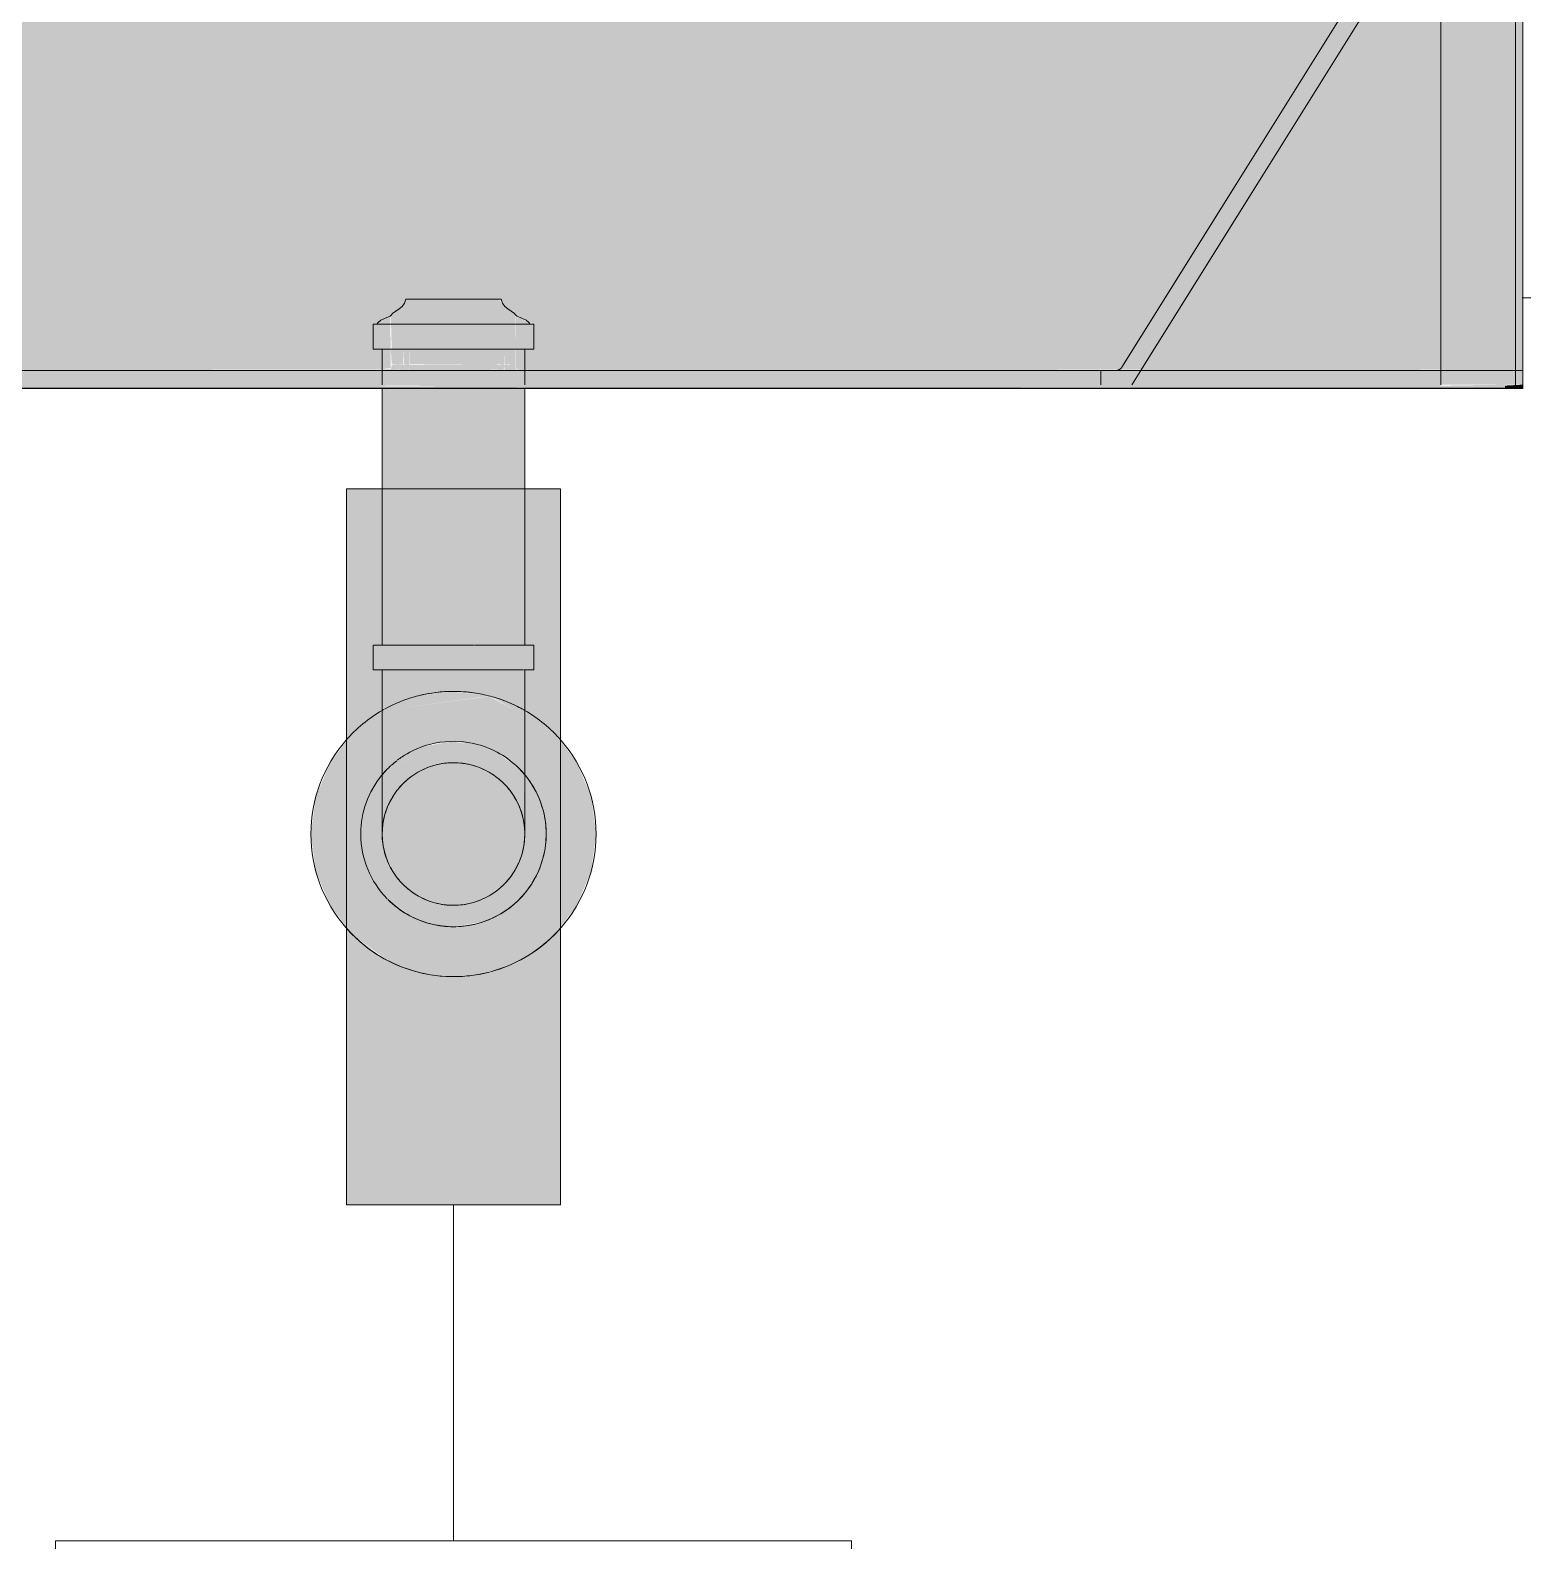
# Model space of a CAD drawing. Header units: millimetres. Extents: x 68869 to 96007, y -1987 to 27400.
# Drawn here: x 84626.2 to 85044.8, y 4451.8 to 4875.4 of the extents above; entities that cross this region are included whole.
import ezdxf

# ---------------------------------------------------------------- set-up
doc = ezdxf.new("R2010")
doc.units = ezdxf.units.MM
for name, color, linetype, lineweight in [('A-WALL-PATT', 7, 'Continuous', 9), ('P-SANR-FIXT', 7, 'Continuous', 9), ('P-SANR-FIXT-3', 7, 'Continuous', 18), ('P-SANR-FIXT-IDEN', 7, 'Continuous', 9)]:
    doc.layers.add(name, color=color, linetype=linetype, lineweight=lineweight)
doc.layers.add('P-SANR-FIXT-2', color=7, linetype='Continuous', lineweight=9, transparency=0.7)

# ---------------------------------------------------------------- blocks, each defined once
blk = doc.blocks.new('сифон - Для раковины-30615598-Развертка 2_16-3')
at = {"layer": 'P-SANR-FIXT-2'}
for points in [[(-73595.45, 4746.78), (-73555.45, 4746.78), (-73555.45, 4774.96), (-73595.45, 4774.96), (-73595.45, 4771.49)], [(-73591.36, 4703), (-73555.45, 4703), (-73555.45, 4746.78), (-73595.45, 4746.78), (-73595.45, 4703), (-73591.81, 4703)], [(-73567.69, 4696), (-73552.95, 4696), (-73552.95, 4703), (-73597.95, 4703), (-73597.87, 4696), (-73569.63, 4696)], [(-73555.45, 4684.64), (-73555.45, 4696), (-73595.45, 4696), (-73595.45, 4684.64), (-73585.31, 4688.7), (-73574.97, 4689.94), (-73564.94, 4688.57), (-73555.97, 4684.85)], [(-73595.45, 4666.28), (-73593.84, 4668.38), (-73588.45, 4672.52), (-73582.18, 4675.11), (-73575.45, 4676), (-73567.69, 4674.69), (-73562.45, 4672.52), (-73556.68, 4667.88), (-73555.45, 4666.28), (-73555.45, 4684.64), (-73558.13, 4685.75), (-73558.13, 4684.61), (-73565.45, 4688.59), (-73592.77, 4684.99), (-73592.77, 4685.36), (-73595.45, 4684.64), (-73595.45, 4667.72)], [(-73575.45, 4610), (-73565.1, 4611.36), (-73555.45, 4615.36), (-73547.17, 4621.72), (-73545.45, 4623.95), (-73545.45, 4676.05), (-73547.5, 4678.53), (-73555.45, 4684.64), (-73555.45, 4666.28), (-73552.94, 4663), (-73550.34, 4656.73), (-73549.47, 4649.85), (-73550.34, 4643.27), (-73552.94, 4637), (-73557.82, 4631.04), (-73562.45, 4627.48), (-73568.72, 4624.89), (-73575.45, 4624), (-73583.22, 4625.31), (-73588.45, 4627.48), (-73594.2, 4632.09), (-73597.97, 4637), (-73600.57, 4643.27), (-73601.43, 4650.15), (-73600.57, 4656.73), (-73597.97, 4663), (-73595.45, 4666.28), (-73595.45, 4684.64), (-73603.74, 4678.28), (-73605.45, 4676.05), (-73605.45, 4623.95), (-73603.31, 4621.38), (-73594.53, 4614.98), (-73585.81, 4611.36), (-73580.72, 4610.69)], [(-73575.45, 4630), (-73570.28, 4630.68), (-73565.45, 4632.68), (-73560.83, 4636.49), (-73558.11, 4640.05), (-73556.14, 4644.82), (-73555.45, 4650.06), (-73555.7, 4666.6), (-73556.14, 4667.17), (-73556.14, 4666.2), (-73562.45, 4672.52), (-73575.45, 4676), (-73593.85, 4668.36), (-73594.77, 4667.17), (-73595.45, 4666.28), (-73595.45, 4650), (-73594.77, 4644.82), (-73592.5, 4639.65), (-73589.6, 4635.86), (-73585.45, 4632.68), (-73579.95, 4630.59)], [(-73575.45, 4624), (-73567.69, 4625.31), (-73562.45, 4627.48), (-73557.07, 4631.62), (-73552.71, 4637.56), (-73550.34, 4643.27), (-73549.47, 4650.15), (-73550.34, 4656.73), (-73552.94, 4663), (-73555.45, 4666.28), (-73555.45, 4650), (-73556.14, 4644.82), (-73558.4, 4639.65), (-73561.31, 4635.86), (-73565.45, 4632.68), (-73570.28, 4630.68), (-73575.45, 4630), (-73580.68, 4630.7), (-73586.08, 4633.16), (-73589.6, 4635.86), (-73592.77, 4640), (-73594.77, 4644.82), (-73595.45, 4650.06), (-73595.45, 4666.28), (-73597.97, 4663), (-73600.57, 4656.73), (-73601.43, 4649.85), (-73600.57, 4643.27), (-73597.97, 4637), (-73593.84, 4631.62), (-73587.53, 4627.1), (-73582.18, 4624.89), (-73580.18, 4624.62)]]:
    blk.add_hatch(color=256, dxfattribs=at).paths.add_polyline_path(points)
h = blk.add_hatch(color=256, dxfattribs=at)
h.paths.add_polyline_path([(-73605.45, 4546), (-73575.45, 4546), (-73575.45, 4610), (-73585.81, 4611.36), (-73595.45, 4615.36), (-73603.74, 4621.72), (-73605.45, 4623.95), (-73605.45, 4558.99)])
h.paths.add_polyline_path([(-73605.45, 4676.05), (-73603.74, 4678.28), (-73595.45, 4684.64), (-73595.45, 4696), (-73597.95, 4696), (-73597.71, 4703), (-73595.45, 4703), (-73595.45, 4746.78), (-73605.45, 4746.78), (-73605.45, 4678.28)])
h = blk.add_hatch(color=256, dxfattribs=at)
h.paths.add_polyline_path([(-73575.45, 4546), (-73545.45, 4546), (-73545.45, 4623.95), (-73547.17, 4621.72), (-73555.45, 4615.36), (-73565.34, 4611.33), (-73575.45, 4610), (-73575.45, 4558.99)])
h.paths.add_polyline_path([(-73545.45, 4676.05), (-73545.45, 4746.78), (-73555.45, 4746.78), (-73555.45, 4703), (-73552.95, 4703), (-73552.95, 4696), (-73555.45, 4696), (-73555.45, 4684.64), (-73547.17, 4678.28), (-73545.81, 4676.51)])
h = blk.add_hatch(color=256, dxfattribs=at)
h.paths.add_polyline_path([(-73558.13, 4684.61), (-73558.13, 4685.75), (-73564.94, 4688.54), (-73560.45, 4685.95)])
h.paths.add_polyline_path([(-73594.77, 4684.82), (-73592.77, 4685.36), (-73592.77, 4684.99), (-73565.45, 4688.68), (-73575.93, 4689.94), (-73585.97, 4688.57), (-73594.77, 4684.92)])
h = blk.add_hatch(color=256, dxfattribs=at)
h.paths.add_polyline_path([(-73605.45, 4623.95), (-73605.45, 4676.05), (-73610.1, 4670), (-73614.09, 4660.35), (-73615.45, 4650), (-73614.09, 4639.65), (-73610.1, 4630)])
h.paths.add_polyline_path([(-73545.45, 4623.95), (-73540.81, 4630), (-73536.82, 4639.65), (-73535.46, 4650.06), (-73536.82, 4660.35), (-73540.81, 4670), (-73545.45, 4676.05), (-73545.45, 4624.69)])
h = blk.add_hatch(color=256, dxfattribs=at)
h.paths.add_polyline_path([(-73556.14, 4666.2), (-73556.14, 4667.17), (-73557.07, 4668.38), (-73561.31, 4671.37), (-73556.72, 4666.78)])
h.paths.add_polyline_path([(-73593.84, 4668.38), (-73592.77, 4668.83), (-73575.45, 4676), (-73583.22, 4674.69), (-73588.45, 4672.52), (-73592.86, 4669.14)])
h.paths.add_polyline_path([(-73562.45, 4672.52), (-73568.72, 4675.11), (-73573.83, 4675.57), (-73563.12, 4672.7)])
at = {"layer": 'P-SANR-FIXT'}
for p, q in [((-73605.45, 4746.78), (-73605.45, 4546)), ((-73595.56, 4746.78), (-73605.45, 4746.78)), ((-73605.45, 4746.78), (-73575.45, 4746.78)), ((-73583.22, 4746.78), (-73595.56, 4746.78)), ((-73575.45, 4746.78), (-73583.18, 4746.78)), ((-73555.35, 4746.78), (-73575.45, 4746.78)), ((-73575.45, 4746.78), (-73545.45, 4746.78)), ((-73545.45, 4746.78), (-73555.35, 4746.78)), ((-73545.45, 4546), (-73545.45, 4746.78)), ((-73605.45, 4546), (-73575.45, 4546)), ((-73575.45, 4546), (-73605.45, 4546)), ((-73575.45, 4546), (-73545.45, 4546)), ((-73545.45, 4546), (-73575.45, 4546))]:
    blk.add_line(p, q, dxfattribs=at)
for radius, start, end in [(40, 90, 104.2825), (40, 81.9724, 104.2825), (40, 81.9724, 90), (40, 75, 81.7551), (40, 75, 81.7551), (40, 105.247, 118.9404), (40, 105.247, 118.9404), (40, 104.4889, 105), (40, 104.4889, 105), (40, 64.1662, 74.753), (40, 61.0896, 74.753), (40, 61.0896, 64.1662), (40, 120, 139.0486), (40, 120, 139.0486), (40, 119.1971, 120), (40, 119.1971, 120), (40, 60, 60.8029), (40, 60, 60.8029), (40, 40.9514, 60), (40, 40.9514, 60), (40, 139.0486, 180), (40, 139.0486, 180), (26, 120, 127.2083), (26, 120, 127.2083), (26, 105.0942, 120), (26, 105.0942, 120), (26, 78.8506, 105), (26, 78.8506, 105), (26, 75, 78.4615), (26, 75, 78.4615), (26, 45, 74.9058), (26, 45, 74.9058), (40, 0, 40.9514), (40, 0, 40.9514), (26, 135.0531, 140.8638), (26, 135.0531, 138.3898), (26, 132.2643, 135), (26, 132.2643, 135), (26, 127.7916, 132.0353), (26, 127.7916, 132.0353), (26, 41.6102, 44.9469), (26, 39.1362, 44.9469), (26, 140.8638, 179.6743), (26, 140.8638, 179.6743), (26, 138.3898, 140.8638), (26, 39.1362, 41.6102), (26, 15, 39.1362), (26, 0.3257, 39.1362), (26, 0.3257, 15), (40, 180, 220.9514), (40, 180, 220.9514), (26, 179.8609, 180), (26, 179.8609, 180), (26, 180.3257, 224.3751), (26, 180.3257, 224.3751), (26, 225, 359.6743), (26, 255, 359.6743), (26, 0, 0.1391), (26, 0, 0.1391), (40, 319.0486, 0), (40, 319.0486, 0), (26, 225, 255), (40, 220.9514, 270), (40, 220.9514, 284.6612), (40, 285, 319.0486), (40, 285, 315), (40, 315, 319.0486), (40, 270, 284.6612)]:
    blk.add_arc((-73575.45, 4650), radius, start, end, dxfattribs=at)
at = {"layer": 'P-SANR-FIXT-3'}
for p, q in [((-73588.8, 4800), (-73580.56, 4800)), ((-73575.45, 4800), (-73588.8, 4800)), ((-73580.56, 4800), (-73575.45, 4800)), ((-73575.45, 4800), (-73570.35, 4800)), ((-73562.11, 4800), (-73575.45, 4800)), ((-73570.35, 4800), (-73562.11, 4800)), ((-73557.71, 4795.23), (-73556.13, 4794.6)), ((-73597.95, 4793), (-73597.95, 4786)), ((-73597.95, 4793), (-73597.04, 4793)), ((-73596.85, 4793), (-73597.95, 4793)), ((-73596.94, 4793), (-73595.9, 4793)), ((-73595.9, 4793), (-73596.94, 4793)), ((-73596.85, 4793), (-73588.68, 4793)), ((-73575.45, 4793), (-73596.85, 4793)), ((-73595.9, 4793), (-73592.85, 4793)), ((-73575.45, 4793), (-73595.9, 4793)), ((-73594.78, 4794.6), (-73595.8, 4794.09)), ((-73592.85, 4793), (-73588.09, 4793)), ((-73588.68, 4793), (-73582.41, 4793)), ((-73588.09, 4793), (-73582.1, 4793)), ((-73582.41, 4793), (-73575.45, 4793)), ((-73582.1, 4793), (-73575.45, 4793)), ((-73575.45, 4793), (-73568.5, 4793)), ((-73552.95, 4793), (-73575.45, 4793)), ((-73575.45, 4793), (-73568.81, 4793)), ((-73555.01, 4793), (-73575.45, 4793)), ((-73568.81, 4793), (-73562.82, 4793)), ((-73568.5, 4793), (-73554.06, 4793)), ((-73562.82, 4793), (-73555.01, 4793)), ((-73555.01, 4793), (-73554.09, 4793)), ((-73554.09, 4793), (-73555.01, 4793)), ((-73553.86, 4793), (-73552.95, 4793)), ((-73552.95, 4786), (-73552.95, 4793)), ((-73595.7, 4786), (-73597.95, 4786)), ((-73597.95, 4786), (-73575.45, 4786)), ((-73575.45, 4786), (-73595.7, 4786)), ((-73595.45, 4786), (-73595.45, 4776)), ((-73594.77, 4786), (-73595.45, 4786)), ((-73595.45, 4786), (-73585.45, 4786)), ((-73592.77, 4786), (-73594.77, 4786)), ((-73589.6, 4786), (-73592.77, 4786)), ((-73585.45, 4786), (-73589.6, 4786)), ((-73580.63, 4786), (-73585.45, 4786)), ((-73585.45, 4786), (-73575.45, 4786)), ((-73575.45, 4786), (-73580.63, 4786)), ((-73570.28, 4786), (-73575.45, 4786)), ((-73575.45, 4786), (-73561.31, 4786)), ((-73568.5, 4786), (-73575.45, 4786)), ((-73575.45, 4786), (-73568.5, 4786)), ((-73565.45, 4786), (-73570.28, 4786)), ((-73562.23, 4786), (-73568.5, 4786)), ((-73568.5, 4786), (-73562.23, 4786)), ((-73555.45, 4786), (-73565.45, 4786)), ((-73555.21, 4786), (-73562.23, 4786)), ((-73562.23, 4786), (-73552.95, 4786)), ((-73561.31, 4786), (-73558.13, 4786)), ((-73558.13, 4786), (-73555.45, 4786)), ((-73555.45, 4776), (-73555.45, 4786)), ((-73552.95, 4786), (-73555.21, 4786)), ((-73595.45, 4774.96), (-73595.45, 4746.78)), ((-73555.45, 4746.78), (-73555.45, 4774.96)), ((-73595.45, 4746.78), (-73595.45, 4703)), ((-73555.45, 4703), (-73555.45, 4746.78)), ((-73597.95, 4703), (-73597.95, 4696)), ((-73595.58, 4703), (-73597.87, 4703)), ((-73597.87, 4703), (-73569.63, 4703)), ((-73594.94, 4703), (-73595.58, 4703)), ((-73595.45, 4703), (-73595.06, 4703)), ((-73595.06, 4703), (-73595.45, 4703)), ((-73586.7, 4703), (-73594.8, 4703)), ((-73594.77, 4703), (-73591.5, 4703)), ((-73592.77, 4703), (-73594.77, 4703)), ((-73591.5, 4703), (-73592.77, 4703)), ((-73591.39, 4703), (-73589.6, 4703)), ((-73580.63, 4703), (-73591.39, 4703)), ((-73589.6, 4703), (-73585.45, 4703)), ((-73581.28, 4703), (-73586.7, 4703)), ((-73585.45, 4703), (-73580.63, 4703)), ((-73575.45, 4703), (-73581.28, 4703)), ((-73580.63, 4703), (-73569.6, 4703)), ((-73569.6, 4703), (-73580.63, 4703)), ((-73569.63, 4703), (-73575.45, 4703)), ((-73564.2, 4703), (-73569.37, 4703)), ((-73569.37, 4703), (-73552.95, 4703)), ((-73569.35, 4703), (-73561.31, 4703)), ((-73556.14, 4703), (-73569.35, 4703)), ((-73556.11, 4703), (-73564.2, 4703)), ((-73561.31, 4703), (-73558.13, 4703)), ((-73558.13, 4703), (-73556.14, 4703)), ((-73555.5, 4703), (-73555.97, 4703)), ((-73555.84, 4703), (-73555.48, 4703)), ((-73555.48, 4703), (-73555.84, 4703)), ((-73552.95, 4703), (-73555.33, 4703)), ((-73552.95, 4696), (-73552.95, 4703)), ((-73569.65, 4696), (-73597.95, 4696)), ((-73597.95, 4696), (-73597.19, 4696)), ((-73597.19, 4696), (-73595.58, 4696)), ((-73595.58, 4696), (-73594.94, 4696)), ((-73595.45, 4696), (-73595.45, 4650)), ((-73595.06, 4696), (-73595.45, 4696)), ((-73595.45, 4696), (-73595.06, 4696)), ((-73594.8, 4696), (-73586.7, 4696)), ((-73591.5, 4696), (-73594.77, 4696)), ((-73594.77, 4696), (-73591.5, 4696)), ((-73575.45, 4696), (-73591.39, 4696)), ((-73591.39, 4696), (-73575.45, 4696)), ((-73586.7, 4696), (-73569.65, 4696)), ((-73569.63, 4696), (-73575.45, 4696)), ((-73575.45, 4696), (-73569.63, 4696)), ((-73555.97, 4696), (-73569.63, 4696)), ((-73569.63, 4696), (-73564.2, 4696)), ((-73561.31, 4696), (-73569.6, 4696)), ((-73569.6, 4696), (-73561.31, 4696)), ((-73564.2, 4696), (-73556.11, 4696)), ((-73558.13, 4696), (-73561.31, 4696)), ((-73561.31, 4696), (-73556.14, 4696)), ((-73556.14, 4696), (-73558.13, 4696)), ((-73552.95, 4696), (-73555.77, 4696)), ((-73555.77, 4696), (-73555.33, 4696)), ((-73555.45, 4696), (-73555.64, 4696)), ((-73555.64, 4696), (-73555.45, 4696)), ((-73555.45, 4650), (-73555.45, 4696)), ((-73555.33, 4696), (-73552.95, 4696))]:
    blk.add_line(p, q, dxfattribs=at)
at = {"layer": 'P-SANR-FIXT-3', "flags": 128}
for points in [[(-73592.55, 4796), (-73590.69, 4797.26), (-73589.82, 4797.96), (-73589.21, 4798.9), (-73588.8, 4800)], [(-73558.36, 4796), (-73560.22, 4797.26), (-73561.09, 4797.96), (-73561.7, 4798.9), (-73562.11, 4800)], [(-73592.55, 4796), (-73592.85, 4795.56), (-73593.2, 4795.23), (-73594.78, 4794.6)], [(-73558.36, 4796), (-73558.06, 4795.56), (-73557.71, 4795.23)], [(-73595.8, 4794.09), (-73596.59, 4793.43), (-73596.95, 4793)], [(-73556.13, 4794.6), (-73555.11, 4794.09), (-73554.32, 4793.43), (-73553.95, 4793)]]:
    blk.add_lwpolyline(points, dxfattribs=at)
at = {"layer": 'P-SANR-FIXT-3'}
for start, end in [(52.4712, 120), (120, 180), (0, 52.448), (180, 254.8404), (330.1596, 0), (255, 330)]:
    blk.add_arc((-73575.45, 4650), 20, start, end, dxfattribs=at)
for points, knots in [([(-73555.45, 4650), (-73555.45, 4651.78), (-73555.8, 4654.36), (-73556.92, 4657.67), (-73557.89, 4659.64), (-73558.81, 4661.11), (-73559.83, 4662.54), (-73560.98, 4663.86), (-73562.26, 4665.04), (-73563.61, 4666.16), (-73565.43, 4667.37), (-73567.78, 4668.53), (-73571.09, 4669.66), (-73575.45, 4670.23), (-73579.82, 4669.66), (-73583.13, 4668.53), (-73585.48, 4667.37), (-73587.3, 4666.16), (-73588.65, 4665.04), (-73589.93, 4663.86), (-73591.37, 4662.21), (-73592.58, 4660.39), (-73593.4, 4658.86), (-73594.13, 4657.26), (-73595.11, 4654.36), (-73595.45, 4651.78), (-73595.45, 4650)], [0, 0, 0, 0, 0.083333, 0.125, 0.166667, 0.1875, 0.208333, 0.25, 0.270833, 0.291667, 0.333333, 0.375, 0.416667, 0.5, 0.583333, 0.625, 0.666667, 0.708333, 0.729167, 0.75, 0.791667, 0.833333, 0.854167, 0.875, 0.916667, 1, 1, 1, 1]), ([(-73555.45, 4650), (-73555.45, 4651.78), (-73555.8, 4654.36), (-73556.92, 4657.67), (-73557.89, 4659.64), (-73558.81, 4661.11), (-73559.83, 4662.54), (-73560.98, 4663.86), (-73562.26, 4665.04), (-73563.61, 4666.16), (-73565.43, 4667.37), (-73567.78, 4668.53), (-73571.09, 4669.66), (-73575.45, 4670.23), (-73579.82, 4669.66), (-73583.13, 4668.53), (-73585.48, 4667.37), (-73587.3, 4666.16), (-73588.65, 4665.04), (-73589.93, 4663.86), (-73591.37, 4662.21), (-73592.58, 4660.39), (-73593.4, 4658.86), (-73594.13, 4657.26), (-73595.11, 4654.36), (-73595.45, 4651.78), (-73595.45, 4650)], [0, 0, 0, 0, 0.083333, 0.125, 0.166667, 0.1875, 0.208333, 0.25, 0.270833, 0.291667, 0.333333, 0.375, 0.416667, 0.5, 0.583333, 0.625, 0.666667, 0.708333, 0.729167, 0.75, 0.791667, 0.833333, 0.854167, 0.875, 0.916667, 1, 1, 1, 1]), ([(-73565.45, 4667.32), (-73566.21, 4667.76), (-73567.78, 4668.53), (-73571.09, 4669.66), (-73575.45, 4670.23), (-73579.82, 4669.66), (-73583.13, 4668.53), (-73584.7, 4667.76), (-73585.45, 4667.32)], [0.3333333, 0.3333333, 0.3333333, 0.3333333, 0.375, 0.4166667, 0.5, 0.5833333, 0.625, 0.6666667, 0.6666667, 0.6666667, 0.6666667]), ([(-73585.45, 4667.32), (-73586.21, 4666.88), (-73587.3, 4666.16), (-73588.65, 4665.04), (-73589.93, 4663.86), (-73591.37, 4662.21), (-73592.58, 4660.39), (-73593.4, 4658.86), (-73594.13, 4657.26), (-73595.11, 4654.36), (-73595.45, 4651.78), (-73595.45, 4650)], [0.6666667, 0.6666667, 0.6666667, 0.6666667, 0.7083333, 0.7291667, 0.75, 0.7916667, 0.8333333, 0.8541667, 0.875, 0.9166667, 1, 1, 1, 1]), ([(-73558.13, 4660), (-73558.35, 4660.38), (-73558.81, 4661.11), (-73559.83, 4662.54), (-73560.98, 4663.86), (-73562.26, 4665.04), (-73562.93, 4665.6), (-73563.28, 4665.87)], [0.1666667, 0.1666667, 0.1666667, 0.1666667, 0.1875, 0.2083333, 0.25, 0.2708333, 0.2916667, 0.2916667, 0.2916667, 0.2916667]), ([(-73555.45, 4650), (-73555.45, 4651.78), (-73555.8, 4654.36), (-73556.92, 4657.67), (-73557.7, 4659.25), (-73558.13, 4660)], [0, 0, 0, 0, 0.0833333, 0.125, 0.1666667, 0.1666667, 0.1666667, 0.1666667]), ([(-73595.45, 4650), (-73595.45, 4648.22), (-73595.11, 4645.64), (-73593.98, 4642.33), (-73593.02, 4640.36), (-73592.1, 4638.89), (-73591.08, 4637.46), (-73589.93, 4636.14), (-73588.65, 4634.96), (-73587.3, 4633.84), (-73585.48, 4632.63), (-73583.13, 4631.47), (-73579.82, 4630.34), (-73575.45, 4629.77), (-73571.09, 4630.34), (-73567.78, 4631.47), (-73565.43, 4632.63), (-73563.61, 4633.84), (-73562.26, 4634.96), (-73560.98, 4636.14), (-73559.54, 4637.79), (-73558.33, 4639.61), (-73557.5, 4641.14), (-73556.78, 4642.74), (-73555.8, 4645.64), (-73555.45, 4648.22), (-73555.45, 4650)], [0, 0, 0, 0, 0.083333, 0.125, 0.166667, 0.1875, 0.208333, 0.25, 0.270833, 0.291667, 0.333333, 0.375, 0.416667, 0.5, 0.583333, 0.625, 0.666667, 0.708333, 0.729167, 0.75, 0.791667, 0.833333, 0.854167, 0.875, 0.916667, 1, 1, 1, 1])]:
    blk.add_open_spline(points, degree=3, knots=knots, dxfattribs=at)
blk.add_open_spline([(-73563.28, 4665.87), (-73563.97, 4666.4), (-73564.7, 4666.88), (-73565.45, 4667.32)], degree=3, dxfattribs=at)
blk = doc.blocks.new('раковина - 400 x 500mm-30615599-Развертка 2_16-3')
at = {"layer": 'P-SANR-FIXT-2'}
h = blk.add_hatch(color=256, dxfattribs=at)
h.paths.add_polyline_path([(-73278.57, 4780), (-73278.57, 4899.88), (-73298.57, 4899.49), (-73298.57, 4780), (-73279.27, 4780)])
h.paths.add_polyline_path([(-73862.03, 4780), (-73852.55, 4780.23), (-73852.55, 4900), (-73872.55, 4899.87), (-73872.55, 4780)])
h = blk.add_hatch(color=256, dxfattribs=at)
h.paths.add_polyline_path([(-73468.17, 4780), (-73382.53, 4780.23), (-73310.8, 4895), (-73298.57, 4895), (-73298.57, 4900), (-73558.02, 4899.77), (-73558.02, 4795.37), (-73552.95, 4793), (-73552.95, 4786), (-73555.45, 4786), (-73555.45, 4780), (-73517.4, 4780)])
h.paths.add_polyline_path([(-73768.44, 4780), (-73595.45, 4780.23), (-73595.45, 4786), (-73597.95, 4786), (-73597.95, 4793), (-73596.84, 4793.09), (-73594.4, 4794.61), (-73593.02, 4795.36), (-73593.02, 4900), (-73852.55, 4899.71), (-73852.55, 4895), (-73840.32, 4895), (-73768.45, 4780.01)])
for points in [[(-73593.02, 4795.36), (-73589.61, 4798.35), (-73588.68, 4800), (-73562.11, 4800), (-73560.79, 4797.75), (-73560.19, 4796.97), (-73559.8, 4796.64), (-73558.5, 4795.95), (-73558.02, 4795.43), (-73558.02, 4900), (-73593.02, 4899.77), (-73593.02, 4795.75)], [(-73278.32, 4776), (-73275.57, 4776), (-73275.67, 4899), (-73276.45, 4899), (-73276.45, 4780), (-73280.57, 4780), (-73280.57, 4776), (-73278.57, 4776)], [(-73277.03, 4780), (-73276.45, 4780), (-73276.45, 4899.54), (-73278.57, 4899.45), (-73278.57, 4780), (-73277.07, 4780)], [(-73595.45, 4775.03), (-73594.77, 4775.29), (-73594.53, 4775.74), (-73556.14, 4775.5), (-73556.05, 4775.03), (-73555.45, 4775.29), (-73555.45, 4780), (-73595.45, 4780), (-73595.45, 4775.08)], [(-73595.45, 4775), (-73556.14, 4775.22), (-73556.14, 4775.74), (-73594.77, 4775.5), (-73594.77, 4775.03), (-73595.45, 4775.02)], [(-73277.29, 4775.11), (-73275.7, 4775.5), (-73275.74, 4776), (-73280.57, 4775.74), (-73280.57, 4775.13), (-73278.07, 4775.12)], [(-73275.57, 4774.96), (-73275.79, 4775.49), (-73277.17, 4775.13), (-73279.32, 4775.12), (-73275.6, 4774.96)]]:
    blk.add_hatch(color=256, dxfattribs=at).paths.add_polyline_path(points)
h = blk.add_hatch(color=256, dxfattribs=at)
h.paths.add_polyline_path([(-73852.55, 4780), (-73768.61, 4780.27), (-73840.32, 4895), (-73852.55, 4895), (-73852.55, 4780.06)])
h.paths.add_polyline_path([(-73320.47, 4780), (-73298.57, 4780.23), (-73298.57, 4895), (-73310.8, 4895), (-73382.67, 4780), (-73369.7, 4780)])
h = blk.add_hatch(color=256, dxfattribs=at)
h.paths.add_polyline_path([(-73562.61, 4800), (-73561.3, 4798.35), (-73562.26, 4800)])
h.paths.add_polyline_path([(-73568.5, 4781.75), (-73563.14, 4781.75), (-73563, 4786), (-73561.31, 4786), (-73561.15, 4781.75), (-73560.36, 4781.75), (-73560.36, 4786), (-73558.02, 4786), (-73558.13, 4795.43), (-73558.97, 4796.55), (-73559.8, 4796.93), (-73561.15, 4797.94), (-73562.82, 4800), (-73588.8, 4800), (-73590.36, 4797.43), (-73593.02, 4795.23), (-73592.77, 4786), (-73590.67, 4786), (-73590.63, 4781.75), (-73589.6, 4781.75), (-73589.6, 4786), (-73587.89, 4786), (-73587.84, 4781.75), (-73570.03, 4781.75)])
h = blk.add_hatch(color=256, dxfattribs=at)
h.paths.add_polyline_path([(-73595.41, 4780.06), (-73594.77, 4780.23), (-73594.64, 4780.5), (-73593.02, 4780.67), (-73593.18, 4795.23), (-73594.4, 4794.61), (-73595.9, 4793.78), (-73596.95, 4793), (-73597.95, 4793), (-73597.95, 4786), (-73595.45, 4786), (-73595.45, 4780.06)])
h.paths.add_polyline_path([(-73556.14, 4780.06), (-73555.45, 4780.23), (-73555.45, 4786), (-73552.95, 4786), (-73552.95, 4793), (-73554.33, 4793.28), (-73556.4, 4794.61), (-73558.02, 4795), (-73558, 4780.5), (-73556.14, 4780.23), (-73556.14, 4780.15)])
h = blk.add_hatch(color=256, dxfattribs=at)
h.paths.add_polyline_path([(-73563.14, 4781.75), (-73561.31, 4781.75), (-73561.31, 4786), (-73563.14, 4786)])
h.paths.add_polyline_path([(-73587.89, 4781.75), (-73587.89, 4786), (-73589.6, 4786), (-73589.38, 4781.75), (-73588.68, 4781.75)])
h.paths.add_polyline_path([(-73569.72, 4780), (-73563.14, 4780.23), (-73563.14, 4781.75), (-73587.89, 4781.53), (-73587.89, 4780), (-73569.93, 4780)])
h.paths.add_polyline_path([(-73590.67, 4781.75), (-73590.67, 4786), (-73593.02, 4786), (-73592.77, 4781.75), (-73591.25, 4781.75)])
h.paths.add_polyline_path([(-73589.6, 4780), (-73589.6, 4781.75), (-73590.67, 4781.53), (-73590.67, 4780)])
h.paths.add_polyline_path([(-73560.36, 4781.75), (-73558.13, 4781.5), (-73558.13, 4786), (-73560.36, 4786)])
h.paths.add_polyline_path([(-73560.36, 4780), (-73560.36, 4781.75), (-73561.31, 4781.5), (-73561.08, 4780)])
h = blk.add_hatch(color=256, dxfattribs=at)
h.paths.add_polyline_path([(-73283.28, 4776), (-73280.57, 4776), (-73280.57, 4780), (-73298.57, 4780), (-73298.57, 4776), (-73283.54, 4776)])
h.paths.add_polyline_path([(-73869.83, 4776), (-73852.55, 4776), (-73852.55, 4780), (-73872.55, 4780), (-73872.55, 4776)])
h = blk.add_hatch(color=256, dxfattribs=at)
h.paths.add_polyline_path([(-73598.67, 4774.96), (-73598.67, 4775), (-73603.56, 4774.96)])
h.paths.add_polyline_path([(-73298.57, 4775), (-73298.57, 4780), (-73382.67, 4780), (-73385.8, 4775), (-73320.47, 4775)])
h.paths.add_polyline_path([(-73765.32, 4775), (-73768.44, 4780), (-73852.55, 4780), (-73852.55, 4775), (-73840.32, 4775)])
h = blk.add_hatch(color=256, dxfattribs=at)
h.paths.add_polyline_path([(-73552.67, 4775), (-73385.63, 4775.26), (-73382.67, 4780), (-73552.67, 4780), (-73552.67, 4775.02)])
h.paths.add_polyline_path([(-73598.67, 4775), (-73598.67, 4780), (-73768.44, 4780), (-73765.32, 4775), (-73603.56, 4775)])
h.paths.add_polyline_path([(-73595.45, 4774.96), (-73595.59, 4775), (-73595.59, 4774.96)])
h = blk.add_hatch(color=256, dxfattribs=at)
h.paths.add_polyline_path([(-73598.67, 4775), (-73595.45, 4775.21), (-73595.59, 4780), (-73598.67, 4780), (-73598.67, 4775.02)])
h.paths.add_polyline_path([(-73555.45, 4775), (-73552.67, 4775.22), (-73552.67, 4780), (-73555.45, 4780), (-73555.45, 4775.02)])
h = blk.add_hatch(color=256, dxfattribs=at)
h.paths.add_polyline_path([(-73555.45, 4780), (-73555.45, 4780.06), (-73556.14, 4780.23), (-73556.14, 4780.5), (-73558.02, 4780.23), (-73557.99, 4780), (-73555.75, 4780)])
h.paths.add_polyline_path([(-73595.4, 4780), (-73593.02, 4780.23), (-73593.02, 4780.5), (-73594.77, 4780.23), (-73594.77, 4780.06), (-73595.45, 4780)])
h = blk.add_hatch(color=256, dxfattribs=at)
h.paths.add_polyline_path([(-73593.02, 4780), (-73590.67, 4780.23), (-73590.67, 4781.75), (-73592.77, 4781.53), (-73593.02, 4780.03)])
h.paths.add_polyline_path([(-73589.6, 4780), (-73587.89, 4780.23), (-73587.89, 4781.75), (-73589.6, 4781.53), (-73589.6, 4780.03)])
h.paths.add_polyline_path([(-73558.02, 4780), (-73558.13, 4781.75), (-73560.36, 4781.5), (-73560.36, 4780), (-73558.13, 4780)])
h.paths.add_polyline_path([(-73563.14, 4780), (-73561.31, 4780.23), (-73561.31, 4781.75), (-73563.14, 4781.51), (-73563.14, 4780.03)])
h = blk.add_hatch(color=256, dxfattribs=at)
h.paths.add_polyline_path([(-73872.55, 4775), (-73852.55, 4775.14), (-73852.55, 4776), (-73872.55, 4775.74), (-73872.55, 4775.03)])
h.paths.add_polyline_path([(-73280.57, 4775), (-73280.57, 4776), (-73298.57, 4775.73), (-73298.57, 4775), (-73280.6, 4775)])
at = {"layer": 'P-SANR-FIXT'}
for p, q in [((-73314.19, 4899), (-73387.98, 4780.94)), ((-73387.72, 4781.36), (-73314.41, 4898.66)), ((-73298.57, 4899), (-73298.57, 4780)), ((-73277.57, 4776), (-73277.57, 4899)), ((-73275.57, 4780), (-73275.57, 4900)), ((-73275.57, 4776), (-73275.57, 4899)), ((-73275.57, 4899), (-73275.57, 4776)), ((-73275.57, 4899), (-73275.57, 4780)), ((-73385.17, 4776), (-73310.8, 4895)), ((-73310.8, 4895), (-73381.83, 4781.35)), ((-73298.57, 4895), (-73298.57, 4780.5)), ((-73298.57, 4895), (-73298.57, 4781.75)), ((-73298.57, 4780.5), (-73298.57, 4895)), ((-73872.55, 4780), (-73280.57, 4780)), ((-73280.57, 4780), (-73872.55, 4780)), ((-73852.55, 4780), (-73298.57, 4780)), ((-73598.67, 4780), (-73768.44, 4780)), ((-73768.44, 4780), (-73598.67, 4780)), ((-73598.67, 4780), (-73768.44, 4780)), ((-73768.44, 4780), (-73598.67, 4780)), ((-73393.92, 4780), (-73757.19, 4780)), ((-73595.59, 4780), (-73598.67, 4780)), ((-73552.67, 4780), (-73598.67, 4780)), ((-73598.67, 4780), (-73595.59, 4780)), ((-73598.67, 4780), (-73595.59, 4780)), ((-73595.59, 4780), (-73598.67, 4780)), ((-73598.67, 4780), (-73595.59, 4780)), ((-73595.44, 4780), (-73594.88, 4780)), ((-73594.77, 4780), (-73595.4, 4780)), ((-73595.4, 4780), (-73594.77, 4780)), ((-73594.77, 4780), (-73595.4, 4780)), ((-73595.4, 4780), (-73594.77, 4780)), ((-73594.75, 4780), (-73592.88, 4780)), ((-73593.02, 4780), (-73594.63, 4780)), ((-73594.63, 4780), (-73593.02, 4780)), ((-73592.77, 4780), (-73594.63, 4780)), ((-73594.63, 4780), (-73592.77, 4780)), ((-73592.63, 4780), (-73575.67, 4780)), ((-73575.67, 4780), (-73592.54, 4780)), ((-73592.54, 4780), (-73575.67, 4780)), ((-73590.67, 4780), (-73592.42, 4780)), ((-73592.42, 4780), (-73590.67, 4780)), ((-73592.42, 4780), (-73590.67, 4780)), ((-73584.27, 4780), (-73592.42, 4780)), ((-73589.6, 4780), (-73590.67, 4780)), ((-73590.67, 4780), (-73589.6, 4780)), ((-73590.67, 4780), (-73584.27, 4780)), ((-73587.89, 4780), (-73589.6, 4780)), ((-73589.6, 4780), (-73587.89, 4780)), ((-73580.26, 4780), (-73587.89, 4780)), ((-73587.89, 4780), (-73580.26, 4780)), ((-73584.27, 4780), (-73580.27, 4780)), ((-73580.27, 4780), (-73584.27, 4780)), ((-73575.67, 4780), (-73580.05, 4780)), ((-73580.05, 4780), (-73575.67, 4780)), ((-73580.05, 4780), (-73575.67, 4780)), ((-73575.67, 4780), (-73580.05, 4780)), ((-73569.93, 4780), (-73575.45, 4780)), ((-73575.45, 4780), (-73569.92, 4780)), ((-73575.45, 4780), (-73569.93, 4780)), ((-73575.45, 4780), (-73570.99, 4780)), ((-73569.89, 4780), (-73575.45, 4780)), ((-73569.93, 4780), (-73575.45, 4780)), ((-73575.45, 4780), (-73569.93, 4780)), ((-73570.99, 4780), (-73569.89, 4780)), ((-73566.77, 4780), (-73569.72, 4780)), ((-73569.72, 4780), (-73561.2, 4780)), ((-73569.72, 4780), (-73566.77, 4780)), ((-73561.31, 4780), (-73569.72, 4780)), ((-73569.72, 4780), (-73561.31, 4780)), ((-73569.67, 4780), (-73561.2, 4780)), ((-73566.77, 4780), (-73569.67, 4780)), ((-73563.14, 4780), (-73566.77, 4780)), ((-73563.14, 4780), (-73566.63, 4780)), ((-73566.63, 4780), (-73563.14, 4780)), ((-73561.31, 4780), (-73563.14, 4780)), ((-73563.14, 4780), (-73561.31, 4780)), ((-73561.2, 4780), (-73563.14, 4780)), ((-73560.36, 4780), (-73561.08, 4780)), ((-73561.08, 4780), (-73560.36, 4780)), ((-73558.13, 4780), (-73561.08, 4780)), ((-73561.08, 4780), (-73558.13, 4780)), ((-73560.99, 4780), (-73558.04, 4780)), ((-73558.04, 4780), (-73560.99, 4780)), ((-73560.97, 4780), (-73559.41, 4780)), ((-73558.13, 4780), (-73560.36, 4780)), ((-73560.36, 4780), (-73558.13, 4780)), ((-73559.41, 4780), (-73557.99, 4780)), ((-73556.14, 4780), (-73557.99, 4780)), ((-73557.99, 4780), (-73556.14, 4780)), ((-73556.14, 4780), (-73557.99, 4780)), ((-73557.99, 4780), (-73556.14, 4780)), ((-73557.84, 4780), (-73556.08, 4780)), ((-73555.45, 4780), (-73556.09, 4780)), ((-73556.09, 4780), (-73555.45, 4780)), ((-73555.45, 4780), (-73556.09, 4780)), ((-73556.09, 4780), (-73555.45, 4780)), ((-73556.03, 4780), (-73555.37, 4780)), ((-73552.67, 4780), (-73555.45, 4780)), ((-73555.45, 4780), (-73552.67, 4780)), ((-73552.67, 4780), (-73555.45, 4780)), ((-73555.45, 4780), (-73552.67, 4780)), ((-73555.37, 4780), (-73552.67, 4780)), ((-73382.67, 4780), (-73552.67, 4780)), ((-73552.67, 4780), (-73382.67, 4780)), ((-73382.67, 4780), (-73552.67, 4780)), ((-73552.67, 4780), (-73382.67, 4780)), ((-73393.92, 4780), (-73393.92, 4776)), ((-73393.92, 4776), (-73393.92, 4780)), ((-73389.68, 4780), (-73393.92, 4780)), ((-73382.67, 4780), (-73385.17, 4776)), ((-73298.57, 4780), (-73382.67, 4780)), ((-73382.67, 4780), (-73298.57, 4780)), ((-73298.57, 4780), (-73382.67, 4780)), ((-73382.67, 4780), (-73298.57, 4780)), ((-73382.17, 4780.8), (-73382.36, 4780.5)), ((-73381.91, 4781.22), (-73382.14, 4780.86)), ((-73298.57, 4781.75), (-73298.57, 4781.28)), ((-73298.57, 4781.28), (-73298.57, 4780.86)), ((-73298.57, 4780.86), (-73298.57, 4780.5)), ((-73298.57, 4780.5), (-73298.57, 4780.23)), ((-73298.57, 4780.23), (-73298.57, 4780.06)), ((-73298.57, 4780.06), (-73298.57, 4780)), ((-73280.57, 4780), (-73298.57, 4780)), ((-73298.57, 4780), (-73280.57, 4780)), ((-73298.57, 4780), (-73298.57, 4776)), ((-73298.57, 4776), (-73298.57, 4780)), ((-73280.57, 4780), (-73275.57, 4780)), ((-73279.27, 4780), (-73280.45, 4780)), ((-73278.57, 4780), (-73280.45, 4780)), ((-73280.45, 4780), (-73278.07, 4780)), ((-73278.07, 4780), (-73279.27, 4780)), ((-73278.07, 4780), (-73278.57, 4780)), ((-73277.79, 4780), (-73277.07, 4780)), ((-73277.07, 4780), (-73277.79, 4780)), ((-73277.07, 4780), (-73277.77, 4780)), ((-73276.42, 4780), (-73277.03, 4780)), ((-73277.03, 4780), (-73276.45, 4780)), ((-73276.45, 4780), (-73277.03, 4780)), ((-73275.57, 4780), (-73275.74, 4780)), ((-73275.57, 4780), (-73275.67, 4780)), ((-73275.57, 4774.96), (-73275.57, 4780)), ((-73872.55, 4775), (-73280.57, 4775)), ((-73872.55, 4775), (-73280.57, 4775)), ((-73280.57, 4774.96), (-73872.55, 4774.96)), ((-73765.29, 4774.96), (-73598.67, 4774.96)), ((-73765.29, 4774.96), (-73598.67, 4774.96)), ((-73765.29, 4774.96), (-73598.67, 4774.96)), ((-73385.82, 4774.96), (-73765.29, 4774.96)), ((-73757.19, 4774.96), (-73393.92, 4774.96)), ((-73598.67, 4774.96), (-73595.59, 4774.96)), ((-73597.89, 4774.96), (-73598.67, 4774.96)), ((-73598.67, 4774.96), (-73575.67, 4774.96)), ((-73598.67, 4774.96), (-73595.59, 4774.96)), ((-73598.67, 4774.96), (-73595.59, 4774.96)), ((-73595.59, 4774.96), (-73597.89, 4774.96)), ((-73594.88, 4774.96), (-73595.4, 4774.96)), ((-73595.36, 4774.96), (-73594.77, 4774.96)), ((-73595.36, 4774.96), (-73594.77, 4774.96)), ((-73595.36, 4774.96), (-73594.77, 4774.96)), ((-73575.67, 4774.96), (-73594.64, 4774.96)), ((-73594.51, 4774.96), (-73575.67, 4774.96)), ((-73594.51, 4774.96), (-73575.67, 4774.96)), ((-73594.51, 4774.96), (-73575.67, 4774.96)), ((-73575.67, 4774.96), (-73552.67, 4774.96)), ((-73575.45, 4774.96), (-73569.72, 4774.96)), ((-73569.72, 4774.96), (-73575.45, 4774.96)), ((-73575.45, 4774.96), (-73569.72, 4774.96)), ((-73575.45, 4774.96), (-73569.72, 4774.96)), ((-73569.64, 4774.96), (-73558.13, 4774.96)), ((-73569.64, 4774.96), (-73558.13, 4774.96)), ((-73569.64, 4774.96), (-73558.13, 4774.96)), ((-73557.99, 4774.96), (-73569.63, 4774.96)), ((-73557.87, 4774.96), (-73556.14, 4774.96)), ((-73557.87, 4774.96), (-73556.14, 4774.96)), ((-73557.87, 4774.96), (-73556.14, 4774.96)), ((-73556.08, 4774.96), (-73557.72, 4774.96)), ((-73555.75, 4774.96), (-73555.45, 4774.96)), ((-73555.37, 4774.96), (-73555.75, 4774.96)), ((-73555.75, 4774.96), (-73555.45, 4774.96)), ((-73555.75, 4774.96), (-73555.45, 4774.96)), ((-73555.45, 4774.96), (-73552.67, 4774.96)), ((-73555.45, 4774.96), (-73552.67, 4774.96)), ((-73555.45, 4774.96), (-73552.67, 4774.96)), ((-73552.67, 4774.96), (-73555.37, 4774.96)), ((-73552.67, 4774.96), (-73385.82, 4774.96)), ((-73552.67, 4774.96), (-73385.82, 4774.96)), ((-73552.67, 4774.96), (-73385.82, 4774.96)), ((-73393.92, 4774.96), (-73385.82, 4774.96)), ((-73385.82, 4774.96), (-73298.57, 4774.96)), ((-73385.82, 4774.96), (-73298.57, 4774.96)), ((-73385.82, 4774.96), (-73298.57, 4774.96)), ((-73298.57, 4774.96), (-73280.57, 4774.96)), ((-73280.57, 4775), (-73278.07, 4775)), ((-73280.57, 4775), (-73277.57, 4775)), ((-73280.57, 4774.96), (-73275.57, 4774.96)), ((-73275.57, 4774.96), (-73280.57, 4774.96)), ((-73277.8, 4775), (-73277.21, 4775)), ((-73277.57, 4775.46), (-73277.57, 4775.96)), ((-73277.57, 4775), (-73276.57, 4775)), ((-73277.03, 4775), (-73276.57, 4775))]:
    blk.add_line(p, q, dxfattribs=at)
for centre, radius, start, end in [((-73389.68, 4782), 2, 270, 280.9884), ((-73389.68, 4782), 2, 284.4987, 295.0578), ((-73276.57, 4776), 1, 270, 315), ((-73276.57, 4776), 1, 315, 345), ((-73276.57, 4776), 1, 345, 0)]:
    blk.add_arc(centre, radius, start, end, dxfattribs=at)
for points, knots in [([(-73388.71, 4780.25), (-73388.78, 4780.21), (-73388.93, 4780.14), (-73389.26, 4780.03), (-73389.5, 4780), (-73389.68, 4780)], [0.5, 0.5, 0.5, 0.5, 0.625, 0.75, 1, 1, 1, 1]), ([(-73387.98, 4780.94), (-73388.07, 4780.8), (-73388.23, 4780.6), (-73388.49, 4780.38), (-73388.63, 4780.29), (-73388.71, 4780.25)], [0, 0, 0, 0, 0.25, 0.375, 0.5, 0.5, 0.5, 0.5])]:
    blk.add_open_spline(points, degree=3, knots=knots, dxfattribs=at)
blk = doc.blocks.new('М_сантехническая_рамка1 - В рамке-30590747-Развертка 2_16-3')
at = {"layer": 'P-SANR-FIXT-IDEN'}
for p, q in [((-73312.22, 5027.99), (-73535.53, 5027.99)), ((-73535.53, 5027.99), (-73535.53, 4917.54)), ((-73312.22, 4917.54), (-73312.22, 5027.99)), ((-73535.53, 4917.54), (-73312.22, 4917.54))]:
    blk.add_line(p, q, dxfattribs=at)

msp = doc.modelspace()

# ---------------------------------------------------------------- hatches: boundary and pattern name
at = {"layer": 'A-WALL-PATT'}
h = msp.add_hatch(dxfattribs=at)
h.set_pattern_fill('FP_14', color=256, style=0, pattern_type=2)
h.set_pattern_definition([(90, (87484.84, 4200), (-600, 4e-14), []), (180, (87484.84, 4200), (-7e-14, -600), [])])
h.paths.add_polyline_path([(84391.34, 4200), (85242, 4200.08), (85242, 4210), (85249.03, 4210), (85249.03, 4232.93), (85251.54, 4232.93), (85251.54, 4402.93), (85252.48, 4406.11), (85253.18, 4407.22), (85254.08, 4408.24), (85255.33, 4409), (85258.61, 4410), (85258.61, 5850), (85274.61, 5850), (85274.66, 4409.98), (85278.56, 4408.59), (85279.54, 4407.99), (85281.12, 4405.68), (85281.68, 4402.93), (85281.68, 4232.93), (85284.18, 4232.93), (85284.18, 4210), (85291.21, 4210), (85291.21, 4200.08), (85346.34, 4200), (85356.34, 4376.86), (85361.34, 4470), (85541.34, 4470), (85551.2, 4288.94), (85556.34, 4200), (85733.38, 4200), (85733.37, 4421.48), (85727.43, 4424.48), (85707.94, 4437.57), (85689.14, 4454.43), (85675.07, 4470.48), (85661.45, 4491.16), (85651.58, 4511.16), (85644.02, 4533.44), (85641.01, 4548.59), (85640.65, 4548.59), (85638.58, 4564.24), (85637.88, 4583.31), (85637.88, 4600), (85638.33, 4600), (85647.79, 4950), (85647.79, 4990), (85800.29, 4990), (85800.53, 4995.58), (85802.12, 4998.69), (85805.29, 5000), (85830.68, 4999.88), (85832.33, 4999.15), (85833.96, 4998.24), (85834.62, 4996.29), (85834.81, 4996.17), (85835.29, 4995), (85835.29, 4990), (85987.79, 4990), (85987.79, 4950), (85997.25, 4600), (85997.69, 4600), (85997.69, 4578.02), (85997, 4564.24), (85994.93, 4548.59), (85994.58, 4548.59), (85991.56, 4533.44), (85984, 4511.16), (85973.17, 4489.43), (85960.52, 4470.48), (85943.49, 4451.46), (85927.31, 4437.28), (85907.74, 4424.2), (85902.21, 4421.47), (85902.21, 4200), (86344.37, 4200), (86344.37, 4210), (86351.4, 4210), (86351.4, 4232.93), (86353.9, 4232.93), (86353.9, 4402.93), (86354.85, 4406.11), (86355.84, 4407.67), (86356.45, 4408.24), (86358.32, 4409.19), (86360.98, 4410), (86360.98, 4782.5), (86358.48, 4782.5), (86357.25, 4784.8), (86356.38, 4785.73), (86353.78, 4786.8), (86352.48, 4787), (86352.48, 4789), (86349.98, 4789), (86349.98, 4792.5), (86336.48, 4792.5), (86336.48, 4791), (86306.48, 4791), (86306.48, 4792.5), (86302.26, 4792.7), (86300.98, 4792.5), (86285.83, 4792.83), (86284.9, 4792.59), (86283.73, 4791.77), (86278.98, 4790.5), (86274.23, 4791.77), (86272.26, 4793.28), (86270.32, 4796.25), (86269.8, 4797.54), (86269.48, 4800), (86269.88, 4802.65), (86271.17, 4805.3), (86273.19, 4807.54), (86274.23, 4808.23), (86278.98, 4809.5), (86283.73, 4808.23), (86285.15, 4807.42), (86306.48, 4807.5), (86306.48, 4809), (86336.48, 4809), (86336.48, 4807.5), (86347.14, 4807.5), (86345.41, 4818.08), (86343.81, 4822.49), (86340.66, 4830.12), (86339.53, 4832.32), (86330.41, 4844.8), (86327.53, 4847.74), (86317.29, 4855.5), (86309.06, 4860.29), (86303.39, 4862.55), (86297.24, 4864.35), (86290.89, 4865.56), (86287.61, 4866.01), (86278.28, 4866.11), (86272.35, 4865.53), (86266.23, 4864.36), (86260.06, 4862.55), (86254.12, 4860.15), (86249.26, 4857.71), (86243.22, 4853.81), (86238.15, 4849.84), (86234.19, 4846.04), (86229.13, 4840.2), (86227.89, 4838.58), (86222.28, 4828.37), (86218.68, 4820.04), (86217.43, 4815.62), (86215.34, 4802.88), (86215.16, 4800.33), (86214.73, 4800), (86214.27, 4800.34), (86214.25, 4801.84), (86214.66, 4807.12), (86215.58, 4813.22), (86217.43, 4820.3), (86220.19, 4827.62), (86222.28, 4831.84), (86225.96, 4837.9), (86229.03, 4842.1), (86233.31, 4846.96), (86237.86, 4851.25), (86243.27, 4855.41), (86248.67, 4858.79), (86254.58, 4861.74), (86260.79, 4864.11), (86266.71, 4865.75), (86272.97, 4866.88), (86278.37, 4867.4), (86284.46, 4867.44), (86293.21, 4866.44), (86299.9, 4864.93), (86305.87, 4862.96), (86311.26, 4860.62), (86316.58, 4857.74), (86322.35, 4853.85), (86326.56, 4850.33), (86331.08, 4845.99), (86335.48, 4840.74), (86339.08, 4835.49), (86342.3, 4829.66), (86344.92, 4823.54), (86347.36, 4815.74), (86348.23, 4811.2), (86348.59, 4807.41), (86349.98, 4807.78), (86349.98, 4811), (86352.48, 4811), (86352.48, 4813), (86354.49, 4813.31), (86356.64, 4814.55), (86357.94, 4816.17), (86358.48, 4817.5), (86360.98, 4817.5), (86360.98, 5850), (86376.98, 5850), (86377.03, 4409.98), (86381.27, 4408.39), (86382.16, 4407.58), (86383.48, 4405.68), (86384.05, 4402.93), (86384.05, 4232.93), (86386.55, 4232.93), (86386.55, 4210), (86393.58, 4210), (86393.58, 4200), (86443.25, 4200), (86453.24, 4376.86), (86458.25, 4470), (86638.25, 4470), (86648.11, 4288.94), (86653.25, 4200), (86839.74, 4200), (86839.73, 4421.48), (86833.8, 4424.48), (86814.3, 4437.57), (86796.95, 4452.79), (86781.43, 4470.48), (86768.36, 4490.05), (86757.95, 4511.16), (86750.39, 4533.44), (86747.37, 4548.59), (86747.02, 4548.59), (86744.95, 4564.24), (86744.25, 4583.31), (86744.26, 4600), (86744.7, 4600), (86754.16, 4950), (86754.16, 4990), (86906.66, 4990), (86906.9, 4995.58), (86908.27, 4998.6), (86911.66, 5000), (86937.05, 4999.88), (86938.7, 4999.15), (86940.33, 4998.24), (86940.99, 4996.29), (86941.17, 4996.17), (86941.66, 4995), (86941.66, 4990), (87094.16, 4990), (87094.16, 4950), (87103.62, 4600), (87104.06, 4600), (87104.06, 4578.02), (87103.37, 4564.24), (87101.3, 4548.59), (87100.94, 4548.59), (87097.93, 4533.44), (87090.37, 4511.16), (87079.54, 4489.43), (87066.88, 4470.48), (87049.86, 4451.46), (87033.68, 4437.28), (87014.11, 4424.2), (87008.57, 4421.47), (87008.57, 4200), (87479.34, 4200), (87479.34, 4777.5), (87472.31, 4777.5), (87472.31, 4782.5), (87469.81, 4782.5), (87468.58, 4784.8), (87467.71, 4785.73), (87465.11, 4786.8), (87463.81, 4787), (87463.81, 4789), (87461.31, 4789), (87461.31, 4792.5), (87447.81, 4792.5), (87447.81, 4791), (87417.81, 4791), (87417.81, 4792.5), (87413.6, 4792.7), (87412.3, 4792.5), (87397.17, 4792.83), (87396.23, 4792.59), (87395.06, 4791.77), (87390.31, 4790.5), (87385.56, 4791.77), (87383.59, 4793.28), (87381.65, 4796.25), (87381.13, 4797.54), (87380.81, 4800), (87381.21, 4802.65), (87382.51, 4805.3), (87384.53, 4807.54), (87385.56, 4808.23), (87390.31, 4809.5), (87395.06, 4808.23), (87396.49, 4807.42), (87417.81, 4807.5), (87417.81, 4809), (87447.81, 4809), (87447.81, 4807.5), (87458.48, 4807.5), (87456.74, 4818.08), (87455.14, 4822.49), (87451.99, 4830.12), (87450.87, 4832.32), (87441.75, 4844.8), (87438.86, 4847.74), (87428.62, 4855.5), (87420.39, 4860.29), (87414.72, 4862.55), (87408.57, 4864.35), (87402.22, 4865.56), (87398.95, 4866.01), (87389.61, 4866.11), (87383.68, 4865.53), (87377.56, 4864.36), (87371.39, 4862.55), (87365.45, 4860.15), (87360.6, 4857.71), (87354.55, 4853.81), (87349.49, 4849.84), (87345.52, 4846.04), (87340.46, 4840.2), (87339.22, 4838.58), (87333.61, 4828.37), (87330.02, 4820.04), (87328.76, 4815.62), (87326.68, 4802.88), (87326.49, 4800.33), (87326.06, 4800), (87325.61, 4800.34), (87325.59, 4801.84), (87325.99, 4807.12), (87326.92, 4813.22), (87328.76, 4820.3), (87331.52, 4827.62), (87333.81, 4832.2), (87337.29, 4837.9), (87340.36, 4842.1), (87344.64, 4846.96), (87349.2, 4851.25), (87354.6, 4855.41), (87360.01, 4858.79), (87365.91, 4861.74), (87372.13, 4864.11), (87378.04, 4865.75), (87384.3, 4866.88), (87389.7, 4867.4), (87395.8, 4867.44), (87404.54, 4866.44), (87411.23, 4864.93), (87417.2, 4862.96), (87422.59, 4860.62), (87427.91, 4857.74), (87433.68, 4853.85), (87437.89, 4850.33), (87442.41, 4845.99), (87446.81, 4840.74), (87450.42, 4835.49), (87453.63, 4829.66), (87456.25, 4823.54), (87458.69, 4815.74), (87459.56, 4811.2), (87459.92, 4807.41), (87461.31, 4807.78), (87461.54, 4811), (87463.81, 4811), (87463.81, 4813), (87465.82, 4813.31), (87467.97, 4814.55), (87469.27, 4816.17), (87469.81, 4817.5), (87472.31, 4817.5), (87472.31, 4822.5), (87479.34, 4822.5), (87479.34, 5400), (86884.84, 5400), (86884.84, 6000), (84391.34, 6000), (84391.34, 5103.38), (84410.67, 5103.38), (84410.67, 5116.51), (84411.17, 5117.01), (84416.74, 5117.25), (84417.4, 5117.92), (84417.65, 5118.83), (84417.58, 5127.85), (84415.96, 5127.85), (84415.46, 5128.35), (84415.46, 5150.64), (84415.96, 5151.14), (84420.73, 5151.69), (84425.53, 5151.85), (84430.33, 5151.69), (84435.1, 5151.14), (84435.6, 5150.64), (84435.6, 5147.77), (84476.04, 5147.77), (84476.04, 5141.84), (84435.6, 5141.84), (84435.6, 5128.35), (84435.1, 5127.85), (84433.42, 5127.85), (84433.66, 5117.92), (84434.33, 5117.25), (84435.6, 5117.01), (84439.9, 5117.01), (84440.4, 5116.33), (84440.4, 5103.38), (84461.03, 5103.38), (84461.53, 5102.88), (84459.34, 4972.95), (84458.84, 4972.45), (84391.34, 4972.45), (84391.34, 4217.83)])
h.paths.add_polyline_path([(84723.4, 4993.66), (84723.58, 4993.94), (84723.71, 4994.88), (84723.94, 4995.09), (84724.12, 4995.3), (84724.14, 4995.71), (84724.83, 4995.21), (84725.19, 4995.45), (84724.83, 4996.05), (84725.37, 4996.12), (84724.25, 4998.93), (84724.34, 5007.13), (84724.1, 5007.13), (84723.89, 5006.23), (84723.72, 5006.33), (84723.58, 5010.54), (84723.3, 5001.16), (84723.23, 4994.58), (84723.39, 4993.7)])
h.paths.add_polyline_path([(84729.89, 4546), (84714.89, 4546), (84714.89, 4623.95), (84710.25, 4630), (84706.25, 4639.65), (84704.9, 4650.06), (84706.25, 4660.35), (84710.25, 4670), (84714.89, 4676.05), (84714.89, 4746.78), (84724.89, 4746.78), (84724.75, 4774.96), (84442.8, 4774.96), (84442.93, 4899.5), (84444.39, 4899.87), (84447.02, 4900), (84721.39, 4900), (84723.17, 4990.7), (84723.18, 4991.14), (84723.15, 5002.74), (84723.76, 5022.01), (84724.48, 5043.03), (84724.2, 5042.1), (84724.32, 5044.83), (84724.53, 5045.02), (84724.53, 5045.54), (84764.12, 5045.27), (84764.58, 5030.78), (84765.91, 4982.37), (84767.26, 4900), (85044.77, 4900), (85044.6, 4774.96), (84764.89, 4774.96), (84764.89, 4746.78), (84774.89, 4746.78), (84774.89, 4676.05), (84779.53, 4670), (84783.53, 4660.35), (84784.89, 4650), (84783.53, 4639.65), (84779.53, 4630), (84774.89, 4623.95), (84774.89, 4546), (84737.12, 4546)])
h.paths.add_polyline_path([(87458.86, 4807.33), (87458.89, 4807.5), (87458.84, 4807.5)])
h.paths.add_polyline_path([(86347.52, 4807.33), (86347.56, 4807.5), (86347.51, 4807.5)])
h.paths.add_polyline_path([(86342.71, 4828.24), (86341.55, 4830.59), (86342, 4829.66)])
h.paths.add_polyline_path([(87454.04, 4828.24), (87452.88, 4830.59), (87453.33, 4829.66)])
h.paths.add_polyline_path([(84765.04, 4983.58), (84765.77, 4987.37), (84765.51, 4986.21), (84765.11, 4983.98)])
h.paths.add_polyline_path([(84765.22, 4992.45), (84765.63, 4993.69), (84764.97, 5009.24), (84764.53, 5008.4), (84764.24, 5004.79), (84764.17, 5004.49), (84764.34, 4998.2), (84763.6, 4996.59), (84764.34, 4996.92), (84764.34, 4996.29), (84764.38, 4995.98), (84764.69, 4995.96), (84764.87, 4996.13), (84764.9, 4995.15), (84765.09, 4994.87), (84765.33, 4994.87), (84765.24, 4992.59)])
h.paths.add_polyline_path([(84763.28, 4996.12), (84763.54, 4996.51), (84763.42, 4996.39), (84763.33, 4996.22)])
h.paths.add_polyline_path([(84723.58, 5012.51), (84724.07, 5013.03), (84723.6, 5013.87), (84723.58, 5012.9)])
h.paths.add_polyline_path([(84765.07, 5012.51), (84764.78, 5013.27), (84764.78, 5012.93), (84765.01, 5012.58)])
h.paths.add_polyline_path([(84764.72, 5013.9), (84765.04, 5014.33), (84764.81, 5014.18), (84764.72, 5013.97)])
h.paths.add_polyline_path([(84724.03, 5014.56), (84723.86, 5014.74), (84723.93, 5014.59)])
h.paths.add_polyline_path([(84724.07, 5014.85), (84723.93, 5015.15), (84723.62, 5015.22), (84723.64, 5014.93), (84723.93, 5014.88)])
h.paths.add_polyline_path([(84723.88, 5039.72), (84723.97, 5043.73), (84723.9, 5040.5)])

# ---------------------------------------------------------------- linework, layer by layer
at = {"layer": 'P-SANR-FIXT-IDEN'}
msp.add_line((84744.89, 4546), (84744.89, 4451.8), dxfattribs=at)

# ---------------------------------------------------------------- block references
at = {"layer": 'P-SANR-FIXT'}
for name in ['раковина - 400 x 500mm-30615599-Развертка 2_16-3', 'сифон - Для раковины-30615598-Развертка 2_16-3']:
    msp.add_blockref(name, (158320.34, 0), dxfattribs=at)
at = {"layer": 'P-SANR-FIXT-IDEN'}
msp.add_blockref('М_сантехническая_рамка1 - В рамке-30590747-Развертка 2_16-3', (158168.77, -576.19), dxfattribs=at)

doc.saveas('drawing.dxf')
